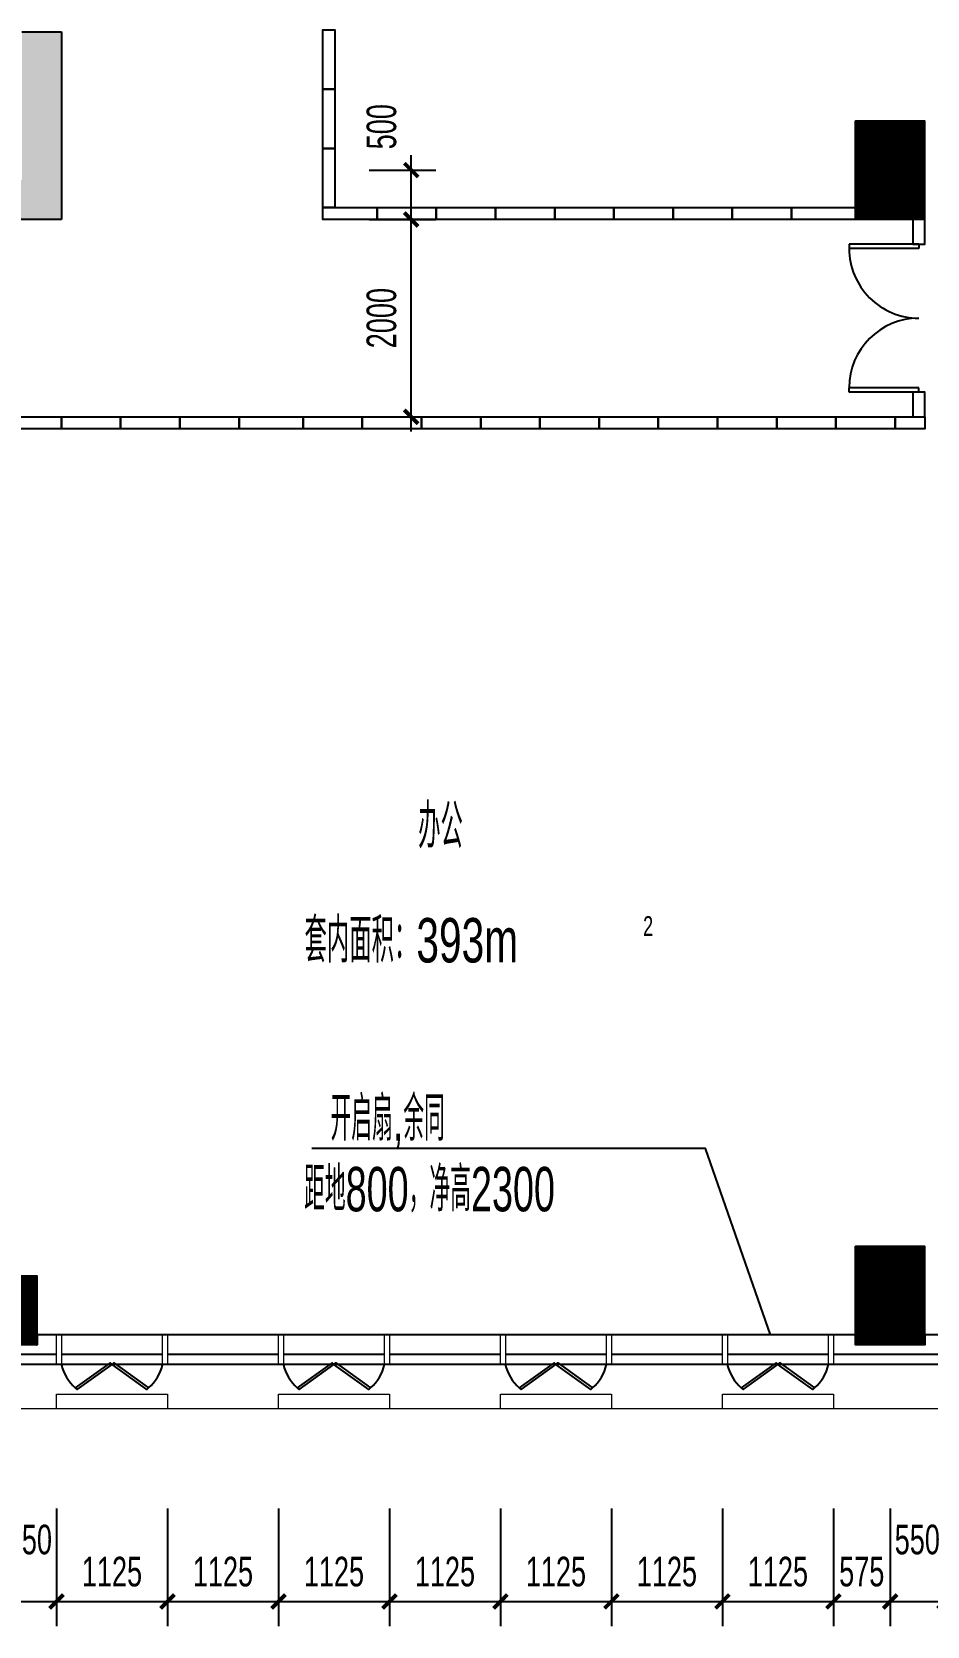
# Model space of a CAD drawing. Header units: millimetres. Extents: x 285006 to 3037698, y -2820855 to 192241.
# Drawn here: x 844006 to 853081, y -2814772 to -2798622 of the extents above; entities that cross this region are included whole.
import ezdxf
from ezdxf.enums import TextEntityAlignment as Align
from ezdxf.xclip import XClip

# ---------------------------------------------------------------- set-up
doc = ezdxf.new("R2010")
doc.units = ezdxf.units.MM
doc.header["$XCLIPFRAME"] = 2
doc.header["$PDMODE"] = 35
doc.header["$PDSIZE"] = -0.1
for name, color, linetype in [('___', 4, 'Continuous'), ('COL-1A1B-4~12$0$S-PUB-COL', 6, 'Continuous'), ('COL-1A1B-4~12$0$S-PUB-COLHATCH', 8, 'Continuous'), ('WALL-1A1B-6F$0$A-DOOR', 142, 'Continuous')]:
    doc.layers.add(name, color=color, linetype=linetype)
for name, color, linetype, lineweight in [('DIM-1B-6F$0$A-ANNO-DIMS', 73, 'Continuous', 18), ('EXWALL-1B-6F$0$A-FLOR-UNDR', 11, 'Continuous', 18), ('EXWALL-1B-6F$0$A-WALL-GLAZ', 142, 'Continuous', 18), ('EXWALL-1B-6F$0$A-WALL-STON', 31, 'Continuous', 18), ('IDEN-1AB-6F$0$A-ANNO-TEXT', 7, 'Continuous', 25), ('IDEN-1AB-6F$0$A-COND-IDEN-TEXT', 11, 'Continuous', 18), ('IDEN-1AB-6F$0$A-ROOM-IDEN', 7, 'Continuous', 25)]:
    doc.layers.add(name, color=color, linetype=linetype, lineweight=lineweight)
doc.styles.add('DIM-1B-6F$0$HYGB2014', font='hygbsz.shx', dxfattribs={"width": 0.7, "bigfont": 'hygbhz.shx'})
doc.styles.add('IDEN-1AB-6F$0$HYGB2014', font='hygbsz.shx', dxfattribs={"width": 0.7, "bigfont": 'hygbhz.shx'})
doc.dimstyles.new('DIM-1B-6F$0$DIMN', dxfattribs={"dimtxt": 300, "dimasz": 100, "dimexe": 250, "dimexo": 300, "dimgap": 0, "dimtad": 0, "dimdec": 0, "dimzin": 0, "dimdsep": 46, "dimtxsty": 'DIM-1B-6F$0$HYGB2014', "dimblk": 'DIM-1B-6F$0$_archtick', "dimcen": 0.09, "dimdle": 150, "dimclrt": 7, "dimazin": 0, "dimtfac": 1, "dimtdec": 0, "dimtix": 1, "dimtmove": 2, "dimatfit": 3, "dimfxl": 1, "dimtvp": 1, "dimtolj": 1, "dimtzin": 0, "dimarcsym": 0})

# ---------------------------------------------------------------- blocks, each defined once
blk = doc.blocks.new('DFGDFSHTHTR')
at = {"layer": 'Defpoints'}
blk.add_lwpolyline([(532406, 66910), (544306, 66910), (544306, 66810), (548456, 66810), (548456, 67110), (562206, 67110), (562206, 66910), (562206, 66910), (562206, 45510), (561506, 45510), (561506, 45610), (553056, 45610), (553056, 45510), (552356, 45510), (552356, 45610), (544058, 45610), (544058, 45510), (543356, 45510)], dxfattribs=at)
blk = doc.blocks.new('结构留洞-1#AB-6F')
at = {"layer": 'Defpoints'}
blk.add_lwpolyline([(91100, 20900), (103000, 20900), (103000, 20800), (107150, 20800), (107150, 21100), (120900, 21100), (120900, 20900), (120900, 20900), (120900, -500), (120200, -500), (120200, -400), (111750, -400), (111750, -500), (111050, -500), (111050, -400), (102753, -400), (102753, -500), (102050, -500)], dxfattribs=at)
blk = doc.blocks.new('EXWALL-1B-6F$0$幕墙-1125陶板单元')
blk.add_lwpolyline([(-562.5, 150), (562.5, 150), (562.5, 0), (-562.5, 0)], close=True)
blk = doc.blocks.new('EXWALL-1B-6F$0$ef')
at = {"layer": 'EXWALL-1B-6F$0$A-WALL-GLAZ', "lineweight": -3}
for points in [[(98270726, 18746787), (98270744, 18746769), (98271098, 18747022), (98271079, 18747040)], [(98271469, 18746787), (98271451, 18746769), (98271098, 18747022), (98271116, 18747040)]]:
    blk.add_lwpolyline(points, close=True, dxfattribs=at)
for centre, start, end in [((98271019, 18747123), 193.0402, 228.8588), ((98271176, 18747123), 311.1412, 346.9598)]:
    blk.add_arc(centre, 446, start, end, dxfattribs=at)
blk = doc.blocks.new('EXWALL-1B-6F')
at = {"layer": 'EXWALL-1B-6F$0$A-FLOR-UNDR'}
blk.add_lwpolyline([(98388935, 18746822), (98388935, 18746572), (98358310, 18746572)], dxfattribs=at)
at = {"layer": 'EXWALL-1B-6F$0$A-WALL-GLAZ'}
for p, q in [((98370473, 18747322), (98378773, 18747322)), ((98379473, 18747322), (98387934, 18747322))]:
    blk.add_line(p, q, dxfattribs=at)
at = {"layer": 'EXWALL-1B-6F$0$A-WALL-GLAZ', "lineweight": -3}
for p, q in [((98370685, 18747122), (98369560, 18747122)), ((98371760, 18747122), (98370735, 18747122)), ((98372935, 18747122), (98371810, 18747122)), ((98374010, 18747122), (98372985, 18747122)), ((98375185, 18747122), (98374060, 18747122)), ((98376260, 18747122), (98375235, 18747122)), ((98377435, 18747122), (98376310, 18747122)), ((98378510, 18747122), (98377485, 18747122)), ((98379685, 18747122), (98378560, 18747122)), ((98388635, 18747022), (98358310, 18747022))]:
    blk.add_line(p, q, dxfattribs=at)
at = {"layer": 'EXWALL-1B-6F$0$A-WALL-GLAZ'}
for points in [[(98370735, 18747022), (98370685, 18747022), (98370685, 18747322), (98370735, 18747322)], [(98371810, 18747022), (98371760, 18747022), (98371760, 18747322), (98371810, 18747322)], [(98372985, 18747022), (98372935, 18747022), (98372935, 18747322), (98372985, 18747322)], [(98374060, 18747022), (98374010, 18747022), (98374010, 18747322), (98374060, 18747322)], [(98375235, 18747022), (98375185, 18747022), (98375185, 18747322), (98375235, 18747322)], [(98376310, 18747022), (98376260, 18747022), (98376260, 18747322), (98376310, 18747322)], [(98377485, 18747022), (98377435, 18747022), (98377435, 18747322), (98377485, 18747322)], [(98378560, 18747022), (98378510, 18747022), (98378510, 18747322), (98378560, 18747322)]]:
    blk.add_lwpolyline(points, close=True, dxfattribs=at)
for p in [(100150, 0), (102400, 0), (104650, 0), (106900, 0)]:
    blk.add_blockref('EXWALL-1B-6F$0$ef', p)
at = {"layer": 'EXWALL-1B-6F$0$A-WALL-STON'}
for p in [(98371248, 18746572), (98373498, 18746572), (98375748, 18746572), (98377998, 18746572)]:
    blk.add_blockref('EXWALL-1B-6F$0$幕墙-1125陶板单元', p, dxfattribs=at)
blk = doc.blocks.new('WALL-1A1B-6F$0$_A0GGR')
for p, q in [((-0.5, 0), (-0.5, -0.47)), ((-0.5, 0), (-0.47, 0)), ((-0.47, 0), (-0.47, -0.47)), ((0.47, 0), (0.47, -0.47)), ((0.5, 0), (0.47, 0)), ((0.5, 0), (0.5, -0.47)), ((-0.5, -0.47), (-0.47, -0.47)), ((0.5, -0.47), (0.47, -0.47))]:
    blk.add_line(p, q)
for centre, start, end in [((-0.47, 0), 270, 0), ((0.47, 0), 180, 270)]:
    blk.add_arc(centre, 0.47, start, end)
blk = doc.blocks.new('COL-1A1B-4~12')
at = {"layer": 'COL-1A1B-4~12$0$S-PUB-COLHATCH'}
h = blk.add_hatch(color=256, dxfattribs=at)
h.paths.add_polyline_path([(98370335, 18759022), (98370335, 18760522), (98370735, 18760522), (98370735, 18758622), (98367535, 18758622), (98367535, 18759022)])
h.paths.add_polyline_path([(98370735, 18768622), (98367535, 18768622), (98367535, 18768222), (98370335, 18768222), (98370335, 18764822), (98370735, 18764822)])
h.paths.add_polyline_path([(98342935, 18759022), (98342935, 18761922), (98342535, 18761922), (98342535, 18758622), (98345735, 18758622), (98345735, 18759022)])
h.paths.add_polyline_path([(98342935, 18768222), (98342935, 18764822), (98342535, 18764822), (98342535, 18768622), (98345735, 18768622), (98345735, 18768222)])
h = blk.add_hatch(dxfattribs=at)
h.set_pattern_fill('ANSI31', color=256)
h.set_pattern_definition([(45, (112786.15705, -3749.11264), (-0.08838834764832, 0.08838834764832), [])])
h.paths.add_polyline_path([(98378785, 18758622), (98379485, 18758622), (98379485, 18759622), (98378785, 18759622)])
h = blk.add_hatch(dxfattribs=at)
h.set_pattern_fill('ANSI31', color=256)
h.set_pattern_definition([(45, (112786.15705, -15149.11262), (-0.08838834764832, 0.08838834764832), [])])
h.paths.add_polyline_path([(98378785, 18747222), (98379485, 18747222), (98379485, 18748222), (98378785, 18748222)])
h = blk.add_hatch(dxfattribs=at)
h.set_pattern_fill('ANSI31', color=256)
h.set_pattern_definition([(45, (101868.2297, -16854.52408), (-0.08838834764832, 0.08838834764832), [])])
h.paths.add_polyline_path([(98370485, 18747922), (98369785, 18747922), (98369785, 18747222), (98370485, 18747222)])
at = {"layer": 'COL-1A1B-4~12$0$S-PUB-COL'}
for p, q in [((98370335, 18760522), (98370735, 18760522)), ((98370735, 18760522), (98370735, 18758622)), ((98370735, 18758622), (98367535, 18758622))]:
    blk.add_line(p, q, dxfattribs=at)
for points in [[(98378785, 18759622), (98379485, 18759622), (98379485, 18758622), (98378785, 18758622)], [(98378785, 18748222), (98379485, 18748222), (98379485, 18747222), (98378785, 18747222)], [(98369785, 18747922), (98370485, 18747922), (98370485, 18747222), (98369785, 18747222)]]:
    blk.add_lwpolyline(points, close=True, dxfattribs=at)
blk = doc.blocks.new('DIM-1B-6F$0$_archtick')
at = {"const_width": 0.4}
blk.add_lwpolyline([(-0.7, -0.7), (0.7, 0.7)], dxfattribs=at)
blk = doc.blocks.new('*D1661')
at = {"layer": 'Defpoints', "color": 0, "transparency": 16777216}
for p in [(843706, -2813281), (844256, -2813281), (844256, -2814522)]:
    blk.add_point(p, dxfattribs=at)
at = {"layer": 'DIM-1B-6F$0$A-ANNO-DIMS', "color": 0, "lineweight": -2, "transparency": 16777216}
for p, q in [((843706, -2813581), (843706, -2814772)), ((844256, -2813581), (844256, -2814772)), ((843556, -2814522), (844406, -2814522))]:
    blk.add_line(p, q, dxfattribs=at)
at = {"layer": 'DIM-1B-6F$0$A-ANNO-DIMS', "color": 0, "lineweight": -2, "transparency": 16777216, "xscale": 100, "yscale": 100, "zscale": 100, "rotation": 180}
blk.add_blockref('DIM-1B-6F$0$_archtick', (843706, -2814522), dxfattribs=at)
at = {"layer": 'DIM-1B-6F$0$A-ANNO-DIMS', "color": 0, "lineweight": -2, "transparency": 16777216, "xscale": 100, "yscale": 100, "zscale": 100}
blk.add_blockref('DIM-1B-6F$0$_archtick', (844256, -2814522), dxfattribs=at)
at = {"layer": 'DIM-1B-6F$0$A-ANNO-DIMS', "color": 7, "transparency": 16777216, "insert": (843981, -2813897), "char_height": 300, "attachment_point": 5, "style": 'DIM-1B-6F$0$HYGB2014'}
blk.add_mtext('\\A1;550', dxfattribs=at)
blk = doc.blocks.new('*D1662')
at = {"layer": 'Defpoints', "color": 0, "transparency": 16777216}
for p in [(844256, -2813281), (845381, -2813281), (845381, -2814522)]:
    blk.add_point(p, dxfattribs=at)
at = {"layer": 'DIM-1B-6F$0$A-ANNO-DIMS', "color": 0, "lineweight": -2, "transparency": 16777216}
for p, q in [((844256, -2813581), (844256, -2814772)), ((845381, -2813581), (845381, -2814772)), ((844106, -2814522), (845531, -2814522))]:
    blk.add_line(p, q, dxfattribs=at)
at = {"layer": 'DIM-1B-6F$0$A-ANNO-DIMS', "color": 0, "lineweight": -2, "transparency": 16777216, "xscale": 100, "yscale": 100, "zscale": 100, "rotation": 180}
blk.add_blockref('DIM-1B-6F$0$_archtick', (844256, -2814522), dxfattribs=at)
at = {"layer": 'DIM-1B-6F$0$A-ANNO-DIMS', "color": 0, "lineweight": -2, "transparency": 16777216, "xscale": 100, "yscale": 100, "zscale": 100}
blk.add_blockref('DIM-1B-6F$0$_archtick', (845381, -2814522), dxfattribs=at)
at = {"layer": 'DIM-1B-6F$0$A-ANNO-DIMS', "color": 7, "transparency": 16777216, "insert": (844818, -2814222), "char_height": 300, "attachment_point": 5, "style": 'DIM-1B-6F$0$HYGB2014'}
blk.add_mtext('\\A1;1125', dxfattribs=at)
blk = doc.blocks.new('*D1663')
at = {"layer": 'Defpoints', "color": 0, "transparency": 16777216}
for p in [(845381, -2813281), (846506, -2813281), (846506, -2814522)]:
    blk.add_point(p, dxfattribs=at)
at = {"layer": 'DIM-1B-6F$0$A-ANNO-DIMS', "color": 0, "lineweight": -2, "transparency": 16777216}
for p, q in [((845381, -2813581), (845381, -2814772)), ((846506, -2813581), (846506, -2814772)), ((845231, -2814522), (846656, -2814522))]:
    blk.add_line(p, q, dxfattribs=at)
at = {"layer": 'DIM-1B-6F$0$A-ANNO-DIMS', "color": 0, "lineweight": -2, "transparency": 16777216, "xscale": 100, "yscale": 100, "zscale": 100, "rotation": 180}
blk.add_blockref('DIM-1B-6F$0$_archtick', (845381, -2814522), dxfattribs=at)
at = {"layer": 'DIM-1B-6F$0$A-ANNO-DIMS', "color": 0, "lineweight": -2, "transparency": 16777216, "xscale": 100, "yscale": 100, "zscale": 100}
blk.add_blockref('DIM-1B-6F$0$_archtick', (846506, -2814522), dxfattribs=at)
at = {"layer": 'DIM-1B-6F$0$A-ANNO-DIMS', "color": 7, "transparency": 16777216, "insert": (845943, -2814222), "char_height": 300, "attachment_point": 5, "style": 'DIM-1B-6F$0$HYGB2014'}
blk.add_mtext('\\A1;1125', dxfattribs=at)
blk = doc.blocks.new('*D1664')
at = {"layer": 'Defpoints', "color": 0, "transparency": 16777216}
for p in [(846506, -2813281), (847631, -2813281), (847631, -2814522)]:
    blk.add_point(p, dxfattribs=at)
at = {"layer": 'DIM-1B-6F$0$A-ANNO-DIMS', "color": 0, "lineweight": -2, "transparency": 16777216}
for p, q in [((846506, -2813581), (846506, -2814772)), ((847631, -2813581), (847631, -2814772)), ((846356, -2814522), (847781, -2814522))]:
    blk.add_line(p, q, dxfattribs=at)
at = {"layer": 'DIM-1B-6F$0$A-ANNO-DIMS', "color": 0, "lineweight": -2, "transparency": 16777216, "xscale": 100, "yscale": 100, "zscale": 100, "rotation": 180}
blk.add_blockref('DIM-1B-6F$0$_archtick', (846506, -2814522), dxfattribs=at)
at = {"layer": 'DIM-1B-6F$0$A-ANNO-DIMS', "color": 0, "lineweight": -2, "transparency": 16777216, "xscale": 100, "yscale": 100, "zscale": 100}
blk.add_blockref('DIM-1B-6F$0$_archtick', (847631, -2814522), dxfattribs=at)
at = {"layer": 'DIM-1B-6F$0$A-ANNO-DIMS', "color": 7, "transparency": 16777216, "insert": (847068, -2814222), "char_height": 300, "attachment_point": 5, "style": 'DIM-1B-6F$0$HYGB2014'}
blk.add_mtext('\\A1;1125', dxfattribs=at)
blk = doc.blocks.new('*D1665')
at = {"layer": 'Defpoints', "color": 0, "transparency": 16777216}
for p in [(847631, -2813281), (848756, -2813281), (848756, -2814522)]:
    blk.add_point(p, dxfattribs=at)
at = {"layer": 'DIM-1B-6F$0$A-ANNO-DIMS', "color": 0, "lineweight": -2, "transparency": 16777216}
for p, q in [((847631, -2813581), (847631, -2814772)), ((848756, -2813581), (848756, -2814772)), ((847481, -2814522), (848906, -2814522))]:
    blk.add_line(p, q, dxfattribs=at)
at = {"layer": 'DIM-1B-6F$0$A-ANNO-DIMS', "color": 0, "lineweight": -2, "transparency": 16777216, "xscale": 100, "yscale": 100, "zscale": 100, "rotation": 180}
blk.add_blockref('DIM-1B-6F$0$_archtick', (847631, -2814522), dxfattribs=at)
at = {"layer": 'DIM-1B-6F$0$A-ANNO-DIMS', "color": 0, "lineweight": -2, "transparency": 16777216, "xscale": 100, "yscale": 100, "zscale": 100}
blk.add_blockref('DIM-1B-6F$0$_archtick', (848756, -2814522), dxfattribs=at)
at = {"layer": 'DIM-1B-6F$0$A-ANNO-DIMS', "color": 7, "transparency": 16777216, "insert": (848193, -2814222), "char_height": 300, "attachment_point": 5, "style": 'DIM-1B-6F$0$HYGB2014'}
blk.add_mtext('\\A1;1125', dxfattribs=at)
blk = doc.blocks.new('*D1666')
at = {"layer": 'Defpoints', "color": 0, "transparency": 16777216}
for p in [(848756, -2813281), (849881, -2813281), (849881, -2814522)]:
    blk.add_point(p, dxfattribs=at)
at = {"layer": 'DIM-1B-6F$0$A-ANNO-DIMS', "color": 0, "lineweight": -2, "transparency": 16777216}
for p, q in [((848756, -2813581), (848756, -2814772)), ((849881, -2813581), (849881, -2814772)), ((848606, -2814522), (850031, -2814522))]:
    blk.add_line(p, q, dxfattribs=at)
at = {"layer": 'DIM-1B-6F$0$A-ANNO-DIMS', "color": 0, "lineweight": -2, "transparency": 16777216, "xscale": 100, "yscale": 100, "zscale": 100, "rotation": 180}
blk.add_blockref('DIM-1B-6F$0$_archtick', (848756, -2814522), dxfattribs=at)
at = {"layer": 'DIM-1B-6F$0$A-ANNO-DIMS', "color": 0, "lineweight": -2, "transparency": 16777216, "xscale": 100, "yscale": 100, "zscale": 100}
blk.add_blockref('DIM-1B-6F$0$_archtick', (849881, -2814522), dxfattribs=at)
at = {"layer": 'DIM-1B-6F$0$A-ANNO-DIMS', "color": 7, "transparency": 16777216, "insert": (849318, -2814222), "char_height": 300, "attachment_point": 5, "style": 'DIM-1B-6F$0$HYGB2014'}
blk.add_mtext('\\A1;1125', dxfattribs=at)
blk = doc.blocks.new('*D1667')
at = {"layer": 'Defpoints', "color": 0, "transparency": 16777216}
for p in [(849881, -2813281), (851006, -2813281), (851006, -2814522)]:
    blk.add_point(p, dxfattribs=at)
at = {"layer": 'DIM-1B-6F$0$A-ANNO-DIMS', "color": 0, "lineweight": -2, "transparency": 16777216}
for p, q in [((849881, -2813581), (849881, -2814772)), ((851006, -2813581), (851006, -2814772)), ((849731, -2814522), (851156, -2814522))]:
    blk.add_line(p, q, dxfattribs=at)
at = {"layer": 'DIM-1B-6F$0$A-ANNO-DIMS', "color": 0, "lineweight": -2, "transparency": 16777216, "xscale": 100, "yscale": 100, "zscale": 100, "rotation": 180}
blk.add_blockref('DIM-1B-6F$0$_archtick', (849881, -2814522), dxfattribs=at)
at = {"layer": 'DIM-1B-6F$0$A-ANNO-DIMS', "color": 0, "lineweight": -2, "transparency": 16777216, "xscale": 100, "yscale": 100, "zscale": 100}
blk.add_blockref('DIM-1B-6F$0$_archtick', (851006, -2814522), dxfattribs=at)
at = {"layer": 'DIM-1B-6F$0$A-ANNO-DIMS', "color": 7, "transparency": 16777216, "insert": (850443, -2814222), "char_height": 300, "attachment_point": 5, "style": 'DIM-1B-6F$0$HYGB2014'}
blk.add_mtext('\\A1;1125', dxfattribs=at)
blk = doc.blocks.new('*D1668')
at = {"layer": 'Defpoints', "color": 0, "transparency": 16777216}
for p in [(851006, -2813281), (852131, -2813281), (852131, -2814522)]:
    blk.add_point(p, dxfattribs=at)
at = {"layer": 'DIM-1B-6F$0$A-ANNO-DIMS', "color": 0, "lineweight": -2, "transparency": 16777216}
for p, q in [((851006, -2813581), (851006, -2814772)), ((852131, -2813581), (852131, -2814772)), ((850856, -2814522), (852281, -2814522))]:
    blk.add_line(p, q, dxfattribs=at)
at = {"layer": 'DIM-1B-6F$0$A-ANNO-DIMS', "color": 0, "lineweight": -2, "transparency": 16777216, "xscale": 100, "yscale": 100, "zscale": 100, "rotation": 180}
blk.add_blockref('DIM-1B-6F$0$_archtick', (851006, -2814522), dxfattribs=at)
at = {"layer": 'DIM-1B-6F$0$A-ANNO-DIMS', "color": 0, "lineweight": -2, "transparency": 16777216, "xscale": 100, "yscale": 100, "zscale": 100}
blk.add_blockref('DIM-1B-6F$0$_archtick', (852131, -2814522), dxfattribs=at)
at = {"layer": 'DIM-1B-6F$0$A-ANNO-DIMS', "color": 7, "transparency": 16777216, "insert": (851568, -2814222), "char_height": 300, "attachment_point": 5, "style": 'DIM-1B-6F$0$HYGB2014'}
blk.add_mtext('\\A1;1125', dxfattribs=at)
blk = doc.blocks.new('*D1669')
at = {"layer": 'Defpoints', "color": 0, "transparency": 16777216}
for p in [(852131, -2813281), (852706, -2813281), (852706, -2814522)]:
    blk.add_point(p, dxfattribs=at)
at = {"layer": 'DIM-1B-6F$0$A-ANNO-DIMS', "color": 0, "lineweight": -2, "transparency": 16777216}
for p, q in [((852131, -2813581), (852131, -2814772)), ((852706, -2813581), (852706, -2814772)), ((851981, -2814522), (852856, -2814522))]:
    blk.add_line(p, q, dxfattribs=at)
at = {"layer": 'DIM-1B-6F$0$A-ANNO-DIMS', "color": 0, "lineweight": -2, "transparency": 16777216, "xscale": 100, "yscale": 100, "zscale": 100, "rotation": 180}
blk.add_blockref('DIM-1B-6F$0$_archtick', (852131, -2814522), dxfattribs=at)
at = {"layer": 'DIM-1B-6F$0$A-ANNO-DIMS', "color": 0, "lineweight": -2, "transparency": 16777216, "xscale": 100, "yscale": 100, "zscale": 100}
blk.add_blockref('DIM-1B-6F$0$_archtick', (852706, -2814522), dxfattribs=at)
at = {"layer": 'DIM-1B-6F$0$A-ANNO-DIMS', "color": 7, "transparency": 16777216, "insert": (852418, -2814222), "char_height": 300, "attachment_point": 5, "style": 'DIM-1B-6F$0$HYGB2014'}
blk.add_mtext('\\A1;575', dxfattribs=at)
blk = doc.blocks.new('*D1670')
at = {"layer": 'Defpoints', "color": 0, "transparency": 16777216}
for p in [(852706, -2813281), (853256, -2813281), (853256, -2814522)]:
    blk.add_point(p, dxfattribs=at)
at = {"layer": 'DIM-1B-6F$0$A-ANNO-DIMS', "color": 0, "lineweight": -2, "transparency": 16777216}
for p, q in [((852706, -2813581), (852706, -2814772)), ((853256, -2813581), (853256, -2814772)), ((852556, -2814522), (853406, -2814522))]:
    blk.add_line(p, q, dxfattribs=at)
at = {"layer": 'DIM-1B-6F$0$A-ANNO-DIMS', "color": 0, "lineweight": -2, "transparency": 16777216, "xscale": 100, "yscale": 100, "zscale": 100, "rotation": 180}
blk.add_blockref('DIM-1B-6F$0$_archtick', (852706, -2814522), dxfattribs=at)
at = {"layer": 'DIM-1B-6F$0$A-ANNO-DIMS', "color": 0, "lineweight": -2, "transparency": 16777216, "xscale": 100, "yscale": 100, "zscale": 100}
blk.add_blockref('DIM-1B-6F$0$_archtick', (853256, -2814522), dxfattribs=at)
at = {"layer": 'DIM-1B-6F$0$A-ANNO-DIMS', "color": 7, "transparency": 16777216, "insert": (852981, -2813897), "char_height": 300, "attachment_point": 5, "style": 'DIM-1B-6F$0$HYGB2014'}
blk.add_mtext('\\A1;550', dxfattribs=at)
blk = doc.blocks.new('*D1748')
at = {"layer": 'Defpoints', "color": 0, "transparency": 16777216}
for p in [(847126, -2800522), (847851, -2800522), (847126, -2802522)]:
    blk.add_point(p, dxfattribs=at)
at = {"layer": 'DIM-1B-6F$0$A-ANNO-DIMS', "color": 0, "lineweight": -2, "transparency": 16777216}
for p, q in [((847851, -2802672), (847851, -2800372)), ((847426, -2800522), (848101, -2800522)), ((847426, -2802522), (848101, -2802522))]:
    blk.add_line(p, q, dxfattribs=at)
at = {"layer": 'DIM-1B-6F$0$A-ANNO-DIMS', "color": 0, "lineweight": -2, "transparency": 16777216, "xscale": 100, "yscale": 100, "zscale": 100}
for p, rotation in [((847851, -2800522), 90), ((847851, -2802522), 270)]:
    blk.add_blockref('DIM-1B-6F$0$_archtick', p, dxfattribs=dict(at, rotation=rotation))
at = {"layer": 'DIM-1B-6F$0$A-ANNO-DIMS', "color": 7, "transparency": 16777216, "insert": (847551, -2801522), "char_height": 300, "attachment_point": 5, "rotation": 90, "style": 'DIM-1B-6F$0$HYGB2014'}
blk.add_mtext('\\A1;2000', dxfattribs=at)
blk = doc.blocks.new('*D1642')
at = {"layer": 'Defpoints', "color": 0, "transparency": 16777216}
for p in [(847126, -2800022), (847851, -2800022), (847126, -2800522)]:
    blk.add_point(p, dxfattribs=at)
at = {"layer": 'DIM-1B-6F$0$A-ANNO-DIMS', "color": 0, "lineweight": -2, "transparency": 16777216}
for p, q in [((847851, -2800672), (847851, -2799872)), ((847426, -2800022), (848101, -2800022)), ((847426, -2800522), (848101, -2800522))]:
    blk.add_line(p, q, dxfattribs=at)
at = {"layer": 'DIM-1B-6F$0$A-ANNO-DIMS', "color": 0, "lineweight": -2, "transparency": 16777216, "xscale": 100, "yscale": 100, "zscale": 100}
for p, rotation in [((847851, -2800022), 90), ((847851, -2800522), 270)]:
    blk.add_blockref('DIM-1B-6F$0$_archtick', p, dxfattribs=dict(at, rotation=rotation))
at = {"layer": 'DIM-1B-6F$0$A-ANNO-DIMS', "color": 7, "transparency": 16777216, "insert": (847551, -2799583), "char_height": 300, "attachment_point": 5, "rotation": 90, "style": 'DIM-1B-6F$0$HYGB2014'}
blk.add_mtext('\\A1;500', dxfattribs=at)
blk = doc.blocks.new('IDEN-1AB-6F')
at = {"layer": 'IDEN-1AB-6F$0$A-COND-IDEN-TEXT', "lineweight": -3}
blk.add_lwpolyline([(98377921, 18747322), (98377262, 18749212), (98373273, 18749212)], dxfattribs=at)
at = {"layer": 'IDEN-1AB-6F$0$A-ANNO-TEXT', "style": 'IDEN-1AB-6F$0$HYGB2014', "width": 0.7}
for s, height, p in [('套内面积：393m', 450, (98373199, 18751095)), ('2', 200, (98376631, 18751364))]:
    blk.add_text(s, height=height, dxfattribs=at).set_placement(p)
at = {"layer": 'IDEN-1AB-6F$0$A-ANNO-TEXT', "style": 'IDEN-1AB-6F$0$HYGB2014', "width": 0.65}
for s, p in [('开启扇,余同', (98373462, 18749515)), ('距地800，净高2300', (98373195, 18748799))]:
    blk.add_text(s, height=450, dxfattribs=at).set_placement(p, align=Align.MIDDLE_LEFT)
at = {"layer": 'IDEN-1AB-6F$0$A-ROOM-IDEN', "lineweight": -3, "style": 'IDEN-1AB-6F$0$HYGB2014', "width": 0.7}
blk.add_text('办公', height=450, dxfattribs=at).set_placement((98374351, 18752251))
blk = doc.blocks.new('A$C008C76B7')
at = {"color": 1}
for points in [[(30510, -7680), (30570, -7680), (30570, -8280), (30450, -8280), (30450, -7680)], [(30510, -8280), (30570, -8280), (30570, -8880), (30450, -8880), (30450, -8280)], [(30510, -8880), (30570, -8880), (30570, -9480), (30450, -9480), (30450, -8880)], [(30450, -9480), (31000, -9480), (31000, -9600), (30450, -9600)], [(31000, -9480), (31600, -9480), (31600, -9600), (31000, -9600)], [(31600, -9480), (32200, -9480), (32200, -9600), (31600, -9600)], [(32200, -9480), (32800, -9480), (32800, -9600), (32200, -9600)], [(32800, -9480), (33400, -9480), (33400, -9600), (32800, -9600)], [(33400, -9480), (34000, -9480), (34000, -9600), (33400, -9600)], [(34000, -9480), (34600, -9480), (34600, -9600), (34000, -9600)], [(34600, -9480), (35200, -9480), (35200, -9600), (34600, -9600)], [(35200, -9480), (35850, -9480), (35849, -9600), (35200, -9600)], [(36430, -9850), (36550, -9850), (36550, -9600), (36430, -9600)], [(36430, -11600), (36550, -11600), (36550, -11350), (36430, -11350)], [(27200, -11600), (27800, -11600), (27800, -11720), (27200, -11720)], [(27800, -11600), (28400, -11600), (28400, -11720), (27800, -11720)], [(28400, -11600), (29000, -11600), (29000, -11720), (28400, -11720)], [(29000, -11600), (29600, -11600), (29600, -11720), (29000, -11720)], [(29600, -11600), (30250, -11600), (30250, -11720), (29600, -11720)], [(30250, -11600), (30850, -11600), (30850, -11720), (30250, -11720)], [(30850, -11600), (31450, -11600), (31450, -11720), (30850, -11720)], [(31450, -11600), (32050, -11600), (32050, -11720), (31450, -11720)], [(32050, -11600), (32650, -11600), (32650, -11720), (32050, -11720)], [(32650, -11600), (33250, -11600), (33250, -11720), (32650, -11720)], [(33250, -11600), (33850, -11600), (33850, -11720), (33250, -11720)], [(33850, -11600), (34450, -11600), (34450, -11720), (33850, -11720)], [(34450, -11600), (35050, -11600), (35050, -11720), (34450, -11720)], [(35050, -11600), (35650, -11600), (35650, -11720), (35050, -11720)], [(35650, -11600), (36250, -11600), (36250, -11720), (35650, -11720)], [(36250, -11600), (36550, -11600), (36550, -11720), (36250, -11720)]]:
    blk.add_lwpolyline(points, close=True, dxfattribs=at)

msp = doc.modelspace()

# ---------------------------------------------------------------- block references
ref = msp.add_blockref('结构留洞-1#AB-6F', (741305.7, -2811422.3))
XClip(ref).set_block_clipping_path([(52000.000000149, -7800.0001855306), (130675.0000000149, 34249.9998144694)])
ref = msp.add_blockref('COL-1A1B-4~12', (-97526429.4, -21559144.4))
XClip(ref).set_block_clipping_path([(98319735.0140507817, 18739922.1058121212), (98398410.0140506476, 18781972.1058121212)])
ref = msp.add_blockref('IDEN-1AB-6F', (-97526429.4, -21559144.4))
XClip(ref).set_block_clipping_path([(98319735.0140507966, 18739922.1058121212), (98398410.0140506625, 18781972.1058121212)])
for name, p in [('EXWALL-1B-6F', (-97526429.4, -21559144.4)), ('A$C008C76B7', (816505.7, -2790922.3))]:
    msp.add_blockref(name, p)
at = {"layer": '___'}
ref = msp.add_blockref('DFGDFSHTHTR', (300000, -2857432.4), dxfattribs=at)
XClip(ref).set_block_clipping_path([(545156.0811596321, 65754.0302144536), (562505.6606944352, 71079.9308441922)])
at = {"layer": 'WALL-1A1B-6F$0$A-DOOR', "xscale": 1500, "yscale": 1500, "zscale": 2100, "rotation": 270}
msp.add_blockref('WALL-1A1B-6F$0$_A0GGR', (852995.7, -2801522.3), dxfattribs=at)

# ---------------------------------------------------------------- dimensions: what is measured, and where the dimension line sits
at = {"layer": 'DIM-1B-6F$0$A-ANNO-DIMS'}
for base, p1, p2, angle, picture, middle in [((847851.3, -2800022.3), (847125.7, -2800522.3), (847125.7, -2800022.3), 90, '*D1642', (847551.3, -2799582.7)), ((844255.7, -2814522.3), (843705.7, -2813280.8), (844255.7, -2813280.8), 0, '*D1661', (843980.7, -2813897.3)), ((853255.7, -2814522.3), (852705.7, -2813280.8), (853255.7, -2813280.8), 0, '*D1670', (852980.7, -2813897.3))]:
    dim = msp.add_linear_dim(base=base, p1=p1, p2=p2, angle=angle, dimstyle='DIM-1B-6F$0$DIMN', dxfattribs=at)
    dim.commit()
    dim.dimension.update_dxf_attribs({"geometry": picture, "text_midpoint": middle, "dimtype": 161})
for p1, p2, distance, picture, middle in [((847125.7, -2802522.3), (847125.7, -2800522.3), -725.6, '*D1748', (847551.3, -2801522.3)), ((844255.7, -2813280.8), (845380.7, -2813280.8), -1241.6, '*D1662', (844818.2, -2814222.3)), ((845380.7, -2813280.8), (846505.7, -2813280.8), -1241.6, '*D1663', (845943.2, -2814222.3)), ((846505.7, -2813280.8), (847630.7, -2813280.8), -1241.6, '*D1664', (847068.2, -2814222.3)), ((847630.7, -2813280.8), (848755.7, -2813280.8), -1241.6, '*D1665', (848193.2, -2814222.3)), ((848755.7, -2813280.8), (849880.7, -2813280.8), -1241.6, '*D1666', (849318.2, -2814222.3)), ((849880.7, -2813280.8), (851005.7, -2813280.8), -1241.6, '*D1667', (850443.2, -2814222.3)), ((851005.7, -2813280.8), (852130.7, -2813280.8), -1241.6, '*D1668', (851568.2, -2814222.3)), ((852130.7, -2813280.8), (852705.7, -2813280.8), -1241.6, '*D1669', (852418.2, -2814222.3))]:
    dim = msp.add_aligned_dim(p1=p1, p2=p2, distance=distance, dimstyle='DIM-1B-6F$0$DIMN', dxfattribs=at)
    dim.commit()
    dim.dimension.update_dxf_attribs({"geometry": picture, "text_midpoint": middle})

doc.saveas('drawing.dxf')
